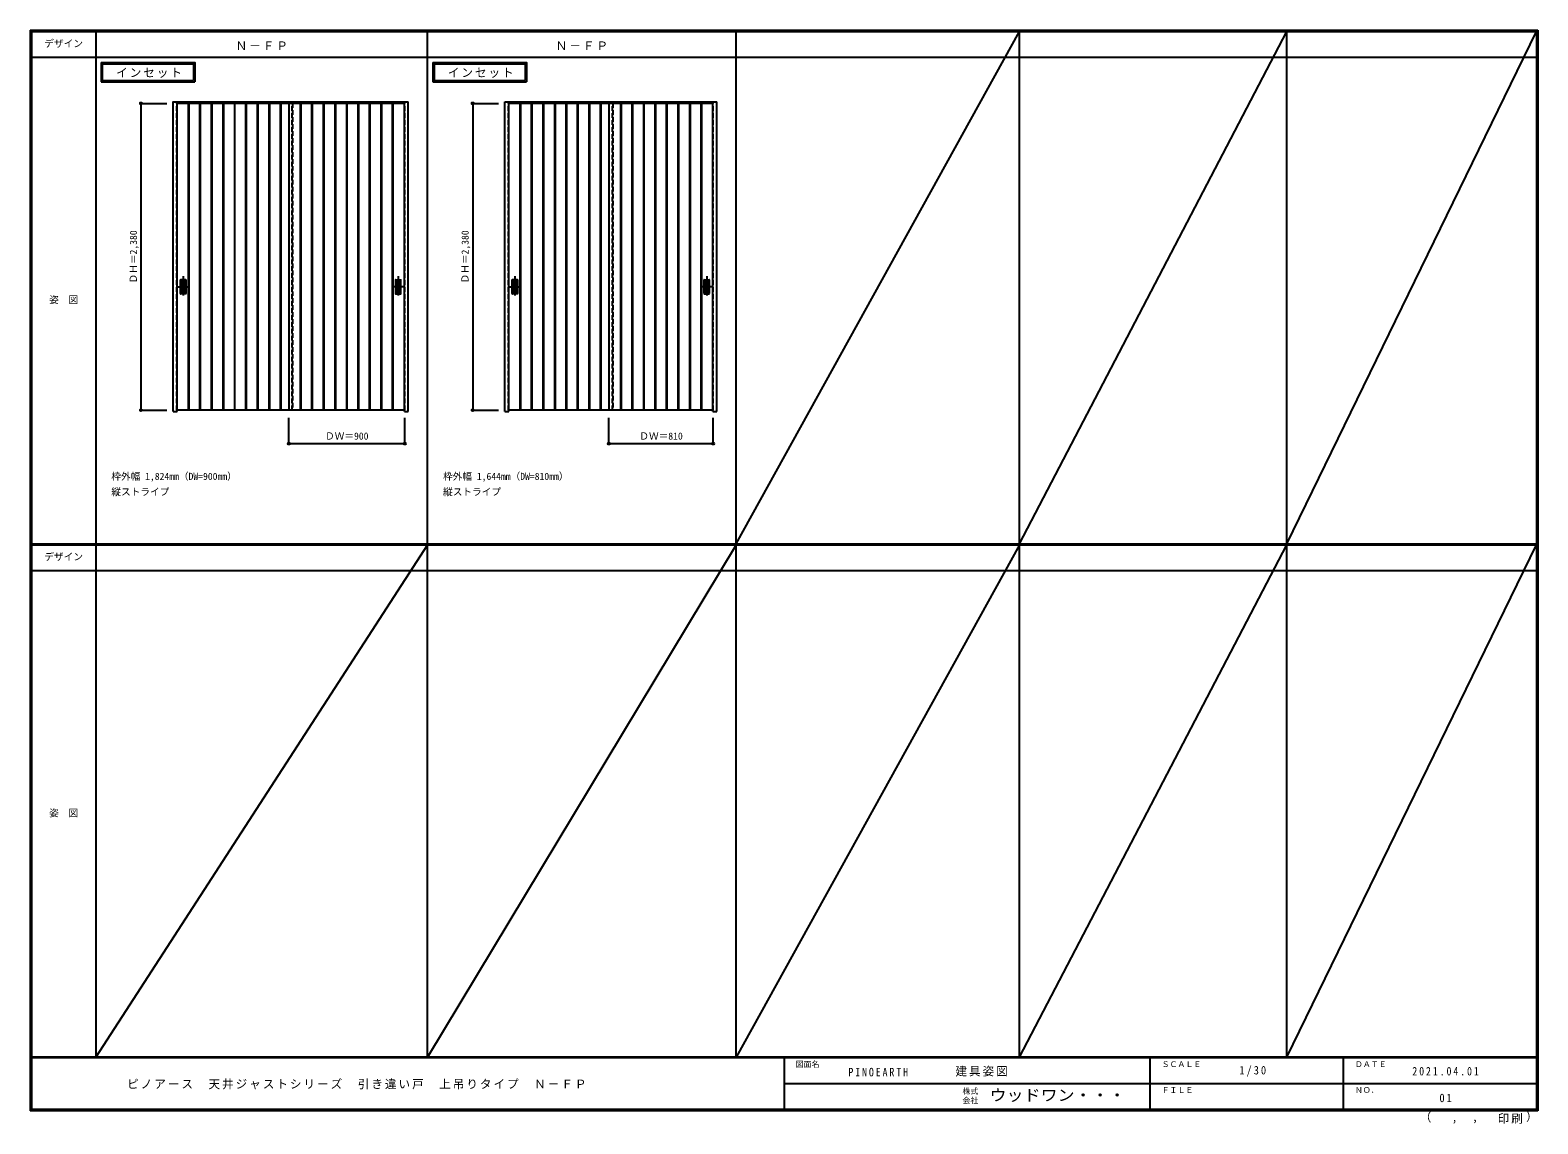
# Model space of a CAD drawing. Units: millimetres, scale not verified. Extents: x -6000 to 5700, y -4307 to 4175.
import ezdxf
from ezdxf.enums import TextEntityAlignment as Align

# ---------------------------------------------------------------- set-up
doc = ezdxf.new("R2010")
doc.units = ezdxf.units.MM
doc.header["$LTSCALE"] = 30
doc.header["$PDMODE"] = 32
doc.header["$PDSIZE"] = 15
doc.linetypes.add('CHAIN1', pattern=[8, 5, -1, 1, -1])
doc.linetypes.add('DASHED1', pattern=[1.8, 1.2, -0.6])
for name, color, linetype in [('0-1_通り芯', 4, 'CHAIN1'), ('0-2_扉', 4, 'DASHED1'), ('0-3_仕上げ', 3, 'Continuous'), ('0-4_枠', 3, 'Continuous'), ('0-6_引手', 7, 'Continuous'), ('0-A_文字', 7, 'Continuous'), ('0-B_寸法', 7, 'Continuous'), ('0-C_ハッチ', 3, 'DASHED1'), ('F-1_枠', 6, 'Continuous'), ('F-A_文字', 7, 'Continuous')]:
    doc.layers.add(name, color=color, linetype=linetype)
doc.styles.add('ＭＳ ゴシック', font='')
doc.styles.get('ＭＳ ゴシック').set_extended_font_data('MS Gothic')

msp = doc.modelspace()

# ---------------------------------------------------------------- linework, layer by layer
at = {"layer": '0-1_通り芯'}
for p, q in [((-4812, 2266), (-4812, 2104)), ((-3144, 2266), (-3144, 2104)), ((-2238, 2266), (-2238, 2104)), ((-750, 2266), (-750, 2104)), ((-4853, 2185), (-4771, 2185)), ((-3103, 2185), (-3185, 2185)), ((-2279, 2185), (-2197, 2185)), ((-709, 2185), (-791, 2185))]:
    msp.add_line(p, q, dxfattribs=at)
at = {"layer": '0-2_扉'}
for p, q in [((-4860, 3607.5), (-4863, 3607.5)), ((-4863, 1227.5), (-4863, 3607.5)), ((-3993, 3607.5), (-3993, 3603.5)), ((-3963, 3607.5), (-3963, 1227.5)), ((-3096, 3607.5), (-3093, 3607.5)), ((-3093, 1227.5), (-3093, 3607.5)), ((-2286, 3607.5), (-2289, 3607.5)), ((-2289, 1227.5), (-2289, 3607.5)), ((-1509, 3607.5), (-1509, 3603.5)), ((-1479, 3607.5), (-1479, 1227.5)), ((-702, 3607.5), (-699, 3607.5)), ((-699, 1227.5), (-699, 3607.5)), ((-4860, 1227.5), (-4863, 1227.5)), ((-3096, 1227.5), (-3093, 1227.5)), ((-2286, 1227.5), (-2289, 1227.5)), ((-702, 1227.5), (-699, 1227.5))]:
    msp.add_line(p, q, dxfattribs=at)
at = {"layer": '0-2_扉', "color": 3, "linetype": 'Continuous'}
for p, q in [((-3096, 3607.5), (-4860, 3607.5)), ((-3993, 3607.5), (-3993, 1227.5)), ((-702, 3607.5), (-2286, 3607.5)), ((-1509, 3607.5), (-1509, 1227.5)), ((-3096, 1227.5), (-4860, 1227.5)), ((-702, 1227.5), (-2286, 1227.5))]:
    msp.add_line(p, q, dxfattribs=at)
at = {"layer": '0-3_仕上げ', "linetype": 'DASHED1'}
for p, q in [((-4860, 1227.5), (-4860, 3607.5)), ((-3096, 1227.5), (-3096, 3607.5)), ((-1482, 1227.5), (-1482, 3607.5)), ((-702, 1227.5), (-702, 3607.5))]:
    msp.add_line(p, q, dxfattribs=at)
at = {"layer": '0-3_仕上げ'}
for p, q in [((-4773.5, 3607.5), (-4773.5, 1227.5)), ((-4768.5, 3607.5), (-4768.5, 1227.5)), ((-4685.5, 3607.5), (-4685.5, 1227.5)), ((-4680.5, 3607.5), (-4680.5, 1227.5)), ((-4595.5, 3607.5), (-4595.5, 1227.5)), ((-4590.5, 3607.5), (-4590.5, 1227.5)), ((-4505.5, 3607.5), (-4505.5, 1227.5)), ((-4500.5, 3607.5), (-4500.5, 1227.5)), ((-4415.5, 3607.5), (-4415.5, 1227.5)), ((-4410.5, 1227.5), (-4410.5, 3607.5)), ((-4325.5, 1227.5), (-4325.5, 3607.5)), ((-4320.5, 1227.5), (-4320.5, 3607.5)), ((-4235.5, 1227.5), (-4235.5, 3607.5)), ((-4230.5, 1227.5), (-4230.5, 3607.5)), ((-4145.5, 1227.5), (-4145.5, 3607.5)), ((-4140.5, 1227.5), (-4140.5, 3607.5)), ((-4057.5, 1227.5), (-4057.5, 3607.5)), ((-4052.5, 1227.5), (-4052.5, 3607.5)), ((-3990, 1227.5), (-3990, 3607.5)), ((-3903.5, 3607.5), (-3903.5, 1227.5)), ((-3898.5, 3607.5), (-3898.5, 1227.5)), ((-3815.5, 3607.5), (-3815.5, 1227.5)), ((-3810.5, 3607.5), (-3810.5, 1227.5)), ((-3725.5, 3607.5), (-3725.5, 1227.5)), ((-3720.5, 3607.5), (-3720.5, 1227.5)), ((-3635.5, 3607.5), (-3635.5, 1227.5)), ((-3630.5, 3607.5), (-3630.5, 1227.5)), ((-3545.5, 3607.5), (-3545.5, 1227.5)), ((-3540.5, 1227.5), (-3540.5, 3607.5)), ((-3455.5, 1227.5), (-3455.5, 3607.5)), ((-3450.5, 1227.5), (-3450.5, 3607.5)), ((-3365.5, 1227.5), (-3365.5, 3607.5)), ((-3360.5, 1227.5), (-3360.5, 3607.5)), ((-3275.5, 1227.5), (-3275.5, 3607.5)), ((-3270.5, 1227.5), (-3270.5, 3607.5)), ((-3187.5, 1227.5), (-3187.5, 3607.5)), ((-3182.5, 1227.5), (-3182.5, 3607.5)), ((-2286, 1227.5), (-2286, 3607.5)), ((-2199.5, 3607.5), (-2199.5, 1227.5)), ((-2194.5, 3607.5), (-2194.5, 1227.5)), ((-2111.5, 3607.5), (-2111.5, 1227.5)), ((-2106.5, 3607.5), (-2106.5, 1227.5)), ((-2021.5, 3607.5), (-2021.5, 1227.5)), ((-2016.5, 3607.5), (-2016.5, 1227.5)), ((-1931.5, 3607.5), (-1931.5, 1227.5)), ((-1926.5, 3607.5), (-1926.5, 1227.5)), ((-1841.5, 1227.5), (-1841.5, 3607.5)), ((-1836.5, 1227.5), (-1836.5, 3607.5)), ((-1751.5, 1227.5), (-1751.5, 3607.5)), ((-1746.5, 1227.5), (-1746.5, 3607.5)), ((-1661.5, 1227.5), (-1661.5, 3607.5)), ((-1656.5, 1227.5), (-1656.5, 3607.5)), ((-1573.5, 1227.5), (-1573.5, 3607.5)), ((-1568.5, 1227.5), (-1568.5, 3607.5)), ((-1506, 1227.5), (-1506, 3607.5)), ((-1419.5, 3607.5), (-1419.5, 1227.5)), ((-1414.5, 3607.5), (-1414.5, 1227.5)), ((-1331.5, 3607.5), (-1331.5, 1227.5)), ((-1326.5, 3607.5), (-1326.5, 1227.5)), ((-1241.5, 3607.5), (-1241.5, 1227.5)), ((-1236.5, 3607.5), (-1236.5, 1227.5)), ((-1151.5, 3607.5), (-1151.5, 1227.5)), ((-1146.5, 3607.5), (-1146.5, 1227.5)), ((-1061.5, 1227.5), (-1061.5, 3607.5)), ((-1056.5, 1227.5), (-1056.5, 3607.5)), ((-971.5, 1227.5), (-971.5, 3607.5)), ((-966.5, 1227.5), (-966.5, 3607.5)), ((-881.5, 1227.5), (-881.5, 3607.5)), ((-876.5, 1227.5), (-876.5, 3607.5)), ((-793.5, 1227.5), (-793.5, 3607.5)), ((-788.5, 1227.5), (-788.5, 3607.5))]:
    msp.add_line(p, q, dxfattribs=at)
at = {"layer": '0-4_枠'}
for p, q in [((-4860, 1218), (-4860, 3618)), ((-3096, 1218), (-3096, 3618)), ((-3066, 1218), (-3066, 3618)), ((-2316, 3618), (-672, 3618)), ((-2316, 1218), (-2316, 3618)), ((-2286, 1218), (-2286, 3618)), ((-702, 1218), (-702, 3618)), ((-672, 1218), (-672, 3618)), ((-4890, 1218), (-4860, 1218)), ((-3096, 1218), (-3066, 1218)), ((-2316, 1218), (-2286, 1218)), ((-702, 1218), (-672, 1218))]:
    msp.add_line(p, q, dxfattribs=at)
msp.add_lwpolyline([(-4890, 1218), (-4890, 3618), (-3066, 3618)], dxfattribs=at)
at = {"layer": '0-6_引手', "color": 3}
for p, q in [((-4833, 2131.5), (-4833, 2238.5)), ((-4792.5, 2240), (-4831.5, 2240)), ((-4791, 2238.5), (-4791, 2131.5)), ((-3165, 2238.5), (-3165, 2131.5)), ((-3163.5, 2240), (-3124.5, 2240)), ((-3123, 2131.5), (-3123, 2238.5)), ((-2259, 2131.5), (-2259, 2238.5)), ((-2218.5, 2240), (-2257.5, 2240)), ((-2217, 2238.5), (-2217, 2131.5)), ((-771, 2238.5), (-771, 2131.5)), ((-769.5, 2240), (-730.5, 2240)), ((-729, 2131.5), (-729, 2238.5)), ((-4792.5, 2130), (-4831.5, 2130)), ((-3163.5, 2130), (-3124.5, 2130)), ((-2218.5, 2130), (-2257.5, 2130)), ((-769.5, 2130), (-730.5, 2130))]:
    msp.add_line(p, q, dxfattribs=at)
at = {"layer": '0-6_引手'}
for p, q in [((-4801, 2224), (-4823, 2224)), ((-3155, 2224), (-3133, 2224)), ((-2227, 2224), (-2249, 2224)), ((-761, 2224), (-739, 2224)), ((-4824.5, 2147.5), (-4824.5, 2222.5)), ((-4801, 2146), (-4823, 2146)), ((-4799.5, 2222.5), (-4799.5, 2147.5)), ((-3156.5, 2222.5), (-3156.5, 2147.5)), ((-3155, 2146), (-3133, 2146)), ((-3131.5, 2147.5), (-3131.5, 2222.5)), ((-2250.5, 2147.5), (-2250.5, 2222.5)), ((-2227, 2146), (-2249, 2146)), ((-2225.5, 2222.5), (-2225.5, 2147.5)), ((-762.5, 2222.5), (-762.5, 2147.5)), ((-761, 2146), (-739, 2146)), ((-737.5, 2147.5), (-737.5, 2222.5))]:
    msp.add_line(p, q, dxfattribs=at)
at = {"layer": '0-6_引手', "color": 3}
for centre, start, end in [((-4831.5, 2238.5), 90, 180), ((-4792.5, 2238.5), 0, 90), ((-3163.5, 2238.5), 90, 180), ((-3124.5, 2238.5), 0, 90), ((-2257.5, 2238.5), 90, 180), ((-2218.5, 2238.5), 0, 90), ((-769.5, 2238.5), 90, 180), ((-730.5, 2238.5), 0, 90), ((-4831.5, 2131.5), 180, 270), ((-4792.5, 2131.5), 270, 0), ((-3163.5, 2131.5), 180, 270), ((-3124.5, 2131.5), 270, 0), ((-2257.5, 2131.5), 180, 270), ((-2218.5, 2131.5), 270, 0), ((-769.5, 2131.5), 180, 270), ((-730.5, 2131.5), 270, 0)]:
    msp.add_arc(centre, 1.5, start, end, dxfattribs=at)
at = {"layer": '0-6_引手'}
for centre, start, end in [((-4823, 2222.5), 90, 180), ((-4801, 2222.5), 0, 90), ((-3155, 2222.5), 90, 180), ((-3133, 2222.5), 0, 90), ((-2249, 2222.5), 90, 180), ((-2227, 2222.5), 0, 90), ((-761, 2222.5), 90, 180), ((-739, 2222.5), 0, 90), ((-4823, 2147.5), 180, 270), ((-4801, 2147.5), 270, 0), ((-3155, 2147.5), 180, 270), ((-3133, 2147.5), 270, 0), ((-2249, 2147.5), 180, 270), ((-2227, 2147.5), 270, 0), ((-761, 2147.5), 180, 270), ((-739, 2147.5), 270, 0)]:
    msp.add_arc(centre, 1.5, start, end, dxfattribs=at)
at = {"layer": '0-A_文字'}
for p, q in [((-5450, 3925), (-5450, 3775)), ((-5440, 3915), (-5440, 3785)), ((-5440, 3915), (-4733.04, 3915)), ((-4733.04, 3915), (-4733.04, 3785)), ((-2876, 3925), (-2876, 3775)), ((-2866, 3915), (-2866, 3785)), ((-2866, 3915), (-2159.04, 3915)), ((-2159.04, 3915), (-2159.04, 3785)), ((-5450, 3775), (-4723.04, 3775)), ((-5440, 3785), (-4733.04, 3785)), ((-2876, 3775), (-2149.04, 3775)), ((-2866, 3785), (-2159.04, 3785))]:
    msp.add_line(p, q, dxfattribs=at)
for points in [[(-5450, 3925), (-4723.04, 3925), (-4723.04, 3775)], [(-2876, 3925), (-2149.04, 3925), (-2149.04, 3775)]]:
    msp.add_lwpolyline(points, dxfattribs=at)
at = {"layer": '0-B_寸法', "color": 4}
for p, q in [((-5140, 3607.5), (-4940, 3607.5)), ((-5140, 3607.5), (-5140, 1227.5)), ((-2566, 3607.5), (-2366, 3607.5)), ((-2566, 3607.5), (-2566, 1227.5)), ((-5140, 1227.5), (-4940, 1227.5)), ((-2566, 1227.5), (-2366, 1227.5)), ((-3993, 968), (-3993, 1168)), ((-3093, 968), (-3093, 1168)), ((-1509, 968), (-1509, 1168)), ((-699, 968), (-699, 1168)), ((-3093, 968), (-3993, 968)), ((-699, 968), (-1509, 968))]:
    msp.add_line(p, q, dxfattribs=at)
at = {"layer": '0-B_寸法'}
for p in [(-5140, 3607.5), (-2566, 3607.5), (-5140, 1227.5), (-2566, 1227.5), (-3993, 968), (-3093, 968), (-1509, 968), (-699, 968)]:
    msp.add_point(p, dxfattribs=at)
at = {"layer": '0-C_ハッチ'}
msp.add_line((-3966, 1227.5), (-3966, 3607.5), dxfattribs=at)
at = {"layer": 'F-1_枠'}
for p, q in [((-6000, 4175), (5700, 4175)), ((-6000, 4175), (-6000, -4205)), ((-6000, 4170), (5700, 4170)), ((-6000, 4165), (5700, 4165)), ((-5995, 4175), (-5995, -4205)), ((-5990, 4175), (-5990, -4205)), ((-5490, 4175), (-5490, -3790)), ((-2916, -3790), (-2916, 4175)), ((-522, -3790), (-522, 4175)), ((1678, -3790), (1678, 4175)), ((3752, -3790), (3752, 4175)), ((5690, 4175), (5690, -4205)), ((5695, 4175), (5695, -4205)), ((5700, 4175), (5700, -4205)), ((-6000, 3965), (5700, 3965)), ((-6000, 190.5), (5700, 190.5)), ((-6000, 187.5), (5700, 187.5)), ((-6000, 184.5), (5700, 184.5)), ((-6000, -15.5), (5700, -15.5)), ((5700, -3790), (-6000, -3790)), ((5700, -3795), (-6000, -3795)), ((-150, -3795), (-150, -4195)), ((2690, -3795), (2690, -4195)), ((4190, -3795), (4190, -4195)), ((-150, -3995), (5690, -3995.01)), ((5700, -4195), (-6000, -4195)), ((5700, -4200), (-6000, -4200)), ((5700, -4205), (-6000, -4205))]:
    msp.add_line(p, q, dxfattribs=at)
at = {"layer": 'F-A_文字'}
for p, q in [((-522, 190.5), (1678, 4165)), ((1678, 190.5), (3752, 4165)), ((3752, 190.5), (5690, 4165)), ((-2916, 184.5), (-5490, -3790)), ((-522, 184.5), (-2916, -3790)), ((1678, 184.5), (-522, -3790)), ((1678, -3790), (3752, 184.5)), ((3752, -3790), (5690, 184.5))]:
    msp.add_line(p, q, dxfattribs=at)

# ---------------------------------------------------------------- texts
at = {"layer": '0-A_文字', "style": 'ＭＳ ゴシック'}
for s, p in [('枠外幅 1,824mm（DW=900mm）', (-5370, 670.5)), ('枠外幅 1,644mm（DW=810mm）', (-2796, 670.5)), ('縦ストライプ', (-5370, 550.5)), ('縦ストライプ', (-2796, 550.5))]:
    msp.add_text(s, height=54.99, dxfattribs=at).set_placement(p, align=Align.BOTTOM_LEFT)
at = {"layer": '0-A_文字', "char_height": 65.98, "attachment_point": 7, "style": 'ＭＳ ゴシック'}
for s, insert in [('\\T1.17;Ｎ－ＦＰ', (-4405.5, 4020)), ('\\T1.17;Ｎ－ＦＰ', (-1921.5, 4020)), ('\\T1.17;インセット', (-5332.84, 3805)), ('\\T1.17;インセット', (-2758.84, 3805))]:
    msp.add_mtext(s, dxfattribs=dict(at, insert=insert))
at = {"layer": '0-B_寸法', "style": 'ＭＳ ゴシック'}
for p in [(-5155, 2210.5), (-2581, 2210.5)]:
    msp.add_text('ＤＨ＝2,380', height=54.99, rotation=90, dxfattribs=at).set_placement(p, align=Align.BOTTOM_LEFT)
for s, p in [('ＤＷ＝900', (-3711.75, 983)), ('ＤＷ＝810', (-1272.75, 983))]:
    msp.add_text(s, height=54.99, dxfattribs=at).set_placement(p, align=Align.BOTTOM_LEFT)
at = {"layer": 'F-A_文字', "style": 'ＭＳ ゴシック'}
for s, height, p in [('デザイン', 54.99, (-5890, 4027.5)), ('姿\u3000図', 54.99, (-5852.5, 2040.25)), ('デザイン', 54.99, (-5890, 47)), ('姿\u3000図', 54.99, (-5852.5, -1940.25)), ('図面名', 43.99, (-60, -3880)), ('ＳＣＡＬＥ', 43.99, (2780, -3880)), ('ＤＡＴＥ', 43.99, (4280, -3880)), ('株式', 43.99, (1235, -4089)), ('ＦＩＬＥ', 43.99, (2780, -4080)), ('ＮＯ．', 43.99, (4280, -4080)), ('会社', 43.99, (1235, -4161)), ('（', 65.98, (4784.03, -4308.31)), ('）', 65.98, (5608.4, -4304.13)), (',', 65.98, (5031.28, -4308.31)), (',', 65.98, (5190.2, -4305.53))]:
    msp.add_text(s, height=height, dxfattribs=at).set_placement(p, align=Align.BOTTOM_LEFT)
at = {"layer": 'F-A_文字', "style": 'ＭＳ ゴシック', "width": 1.1}
msp.add_text('ウッドワン・・・', height=87.98, dxfattribs=at).set_placement((1445, -4155), align=Align.BOTTOM_LEFT)
at = {"layer": 'F-A_文字', "char_height": 65.98, "attachment_point": 7, "style": 'ＭＳ ゴシック'}
for s, insert in [('\\T1.17;建具姿図', (1180.42, -3940)), ('\\T1.38;\\W0.9;1/30', (3383.75, -3940)), ('\\T1.17;ピノアース\u3000天井ジャストシリーズ\u3000引き違い戸\u3000上吊りタイプ\u3000Ｎ－ＦＰ', (-5247.55, -4040)), ('\\T1.39;\\W0.85;PINOEARTH', (350, -3940)), ('\\T1.39;\\W0.85;2021.04.01', (4726.25, -3932.5)), ('\\T1.36;\\W0.9;01', (4936.25, -4140)), ('\\T1.17;印刷', (5388.15, -4306.92))]:
    msp.add_mtext(s, dxfattribs=dict(at, insert=insert))

doc.saveas('drawing.dxf')
